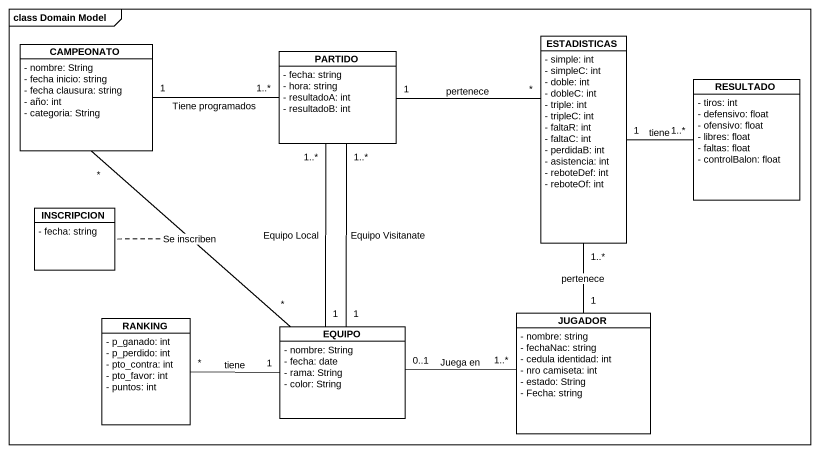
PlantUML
@startuml
mainframe class Domain Model
hide circle
hide empty members
skinparam classAttributeIconSize 0
class CAMPEONATO #FFFFFF {
  - nombre: String
  - fecha inicio: string
  - fecha clausura: string
  - año: int
  - categoria: String
}
class PARTIDO #FFFFFF {
  - fecha: string
  - hora: string
  - resultadoA: int
  - resultadoB: int
}
class ESTADISTICAS #FFFFFF {
  - simple: int
  - simpleC: int
  - doble: int
  - dobleC: int
  - triple: int
  - tripleC: int
  - faltaR: int
  - faltaC: int
  - perdidaB: int
  - asistencia: int
  - reboteDef: int
  - reboteOf: int
}
class RESULTADO #FFFFFF {
  - tiros: int
  - defensivo: float
  - ofensivo: float
  - libres: float
  - faltas: float
  - controlBalon: float
}
class INSCRIPCION #FFFFFF {
  - fecha: string
}
class RANKING #FFFFFF {
  - p_ganado: int
  - p_perdido: int
  - pto_contra: int
  - pto_favor: int
  - puntos: int
}
class EQUIPO #FFFFFF {
  - nombre: String
  - fecha: date
  - rama: String
  - color: String
}
class JUGADOR #FFFFFF {
  - nombre: string
  - fechaNac: string
  - cedula identidad: int
  - nro camiseta: int
  - estado: String
  - Fecha: string
}
CAMPEONATO "1" -right- "1..*" PARTIDO : Tiene programados
CAMPEONATO "*" -- "*" EQUIPO : Se inscriben
(CAMPEONATO, EQUIPO) .. INSCRIPCION
PARTIDO "1..*" -- "1" EQUIPO : Equipo Local
PARTIDO "1..*" -- "1" EQUIPO : Equipo Visitanate
ESTADISTICAS "*" -left- "1" PARTIDO : pertenece
ESTADISTICAS "1..*" -- "1" JUGADOR : pertenece
RESULTADO "1..*" -left- "1" ESTADISTICAS : tiene
EQUIPO "1" -left- "*" RANKING : tiene
JUGADOR "1..*" -left- "0..1" EQUIPO : Juega en
@enduml
